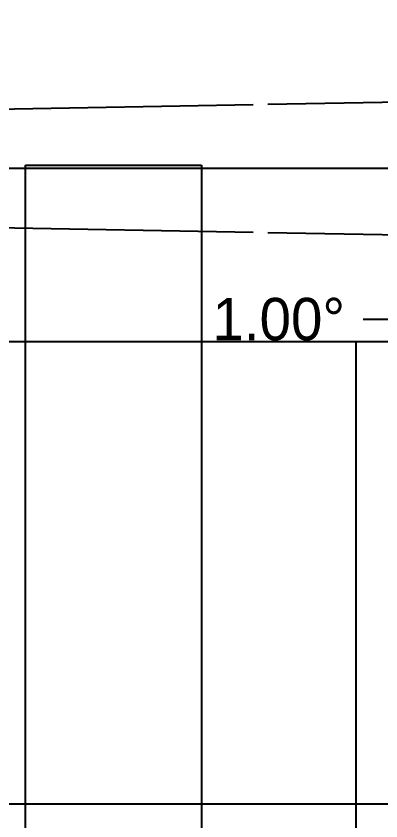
# Model space of a CAD drawing. Header units: inches. Extents: x -116 to 250, y -285 to 80.
# Drawn here: x 16.98 to 18.535, y -186.022 to -182.596 of the extents above; entities that cross this region are included whole.
import ezdxf

# ---------------------------------------------------------------- set-up
doc = ezdxf.new("R2010")
doc.units = ezdxf.units.IN
doc.header["$MEASUREMENT"] = 0
doc.layers.add('trajectories', color=3, linetype='Continuous')
doc.dimstyles.get("Standard").update_dxf_attribs({"dimtxt": 0.18, "dimasz": 0.18, "dimexe": 0.18, "dimexo": 0.0625, "dimgap": 0.09, "dimtad": 0, "dimtih": 1, "dimtoh": 1, "dimdec": 4, "dimzin": 0, "dimdsep": 46, "dimtxsty": 'Standard', "dimcen": 0.09, "dimadec": 0, "dimazin": 0, "dimtfac": 1, "dimtdec": 4, "dimtofl": 0, "dimtmove": 0, "dimatfit": 3, "dimfxl": 1, "dimtolj": 1, "dimtzin": 0, "dimarcsym": 0})

# ---------------------------------------------------------------- blocks, each defined once
blk = doc.blocks.new('*D63')
at = {"layer": 'Defpoints', "color": 0, "transparency": 16777216}
for p in [(17.9907, -182.9726), (18.9367, -183.0522), (2.4291, -183.2443), (2.4291, -183.2443), (11.4651, -183.2443)]:
    blk.add_point(p, dxfattribs=at)
at = {"layer": 'trajectories', "color": 0, "lineweight": -2, "transparency": 16777216}
for p, q in [((18.0531, -182.9715), (19.1153, -182.953)), ((11.5276, -183.2443), (19.1178, -183.2443)), ((18.9339, -183.6042), (19.1139, -183.6042))]:
    blk.add_line(p, q, dxfattribs=at)
for start, end in [(1.62472, 2.24943), (358.75055, 360), (358.75057, 359.37528)]:
    blk.add_arc((2.4291, -183.2443), 16.5087, start, end, dxfattribs=at)
at = {"layer": 'trajectories', "color": 0, "transparency": 16777216}
for points in [[(18.9612, -182.7755), (18.9012, -182.7769), (18.9353, -182.9561)], [(18.9069, -183.4241), (18.9669, -183.4244), (18.9378, -183.2443)]]:
    blk.add_solid(points, dxfattribs=at)
at = {"layer": 'trajectories', "color": 0, "transparency": 16777216, "insert": (19.4739, -183.6042), "char_height": 0.18, "attachment_point": 5}
blk.add_mtext('\\A1;1.00°', dxfattribs=at)
blk = doc.blocks.new('*D64')
at = {"layer": 'Defpoints', "color": 0, "transparency": 16777216}
for p in [(2.4291, -183.2443), (2.4291, -183.2443), (11.4651, -183.2443), (18.6518, -183.3386), (17.9907, -183.5159)]:
    blk.add_point(p, dxfattribs=at)
at = {"layer": 'trajectories', "color": 0, "lineweight": -2, "transparency": 16777216}
for p, q in [((11.5276, -183.2443), (18.832, -183.2443)), ((18.0531, -183.517), (18.8295, -183.5305)), ((18.6393, -183.8872), (18.4593, -183.8872))]:
    blk.add_line(p, q, dxfattribs=at)
for start, end in [(0.63572, 1.27145), (357.72854, 359), (357.72855, 358.36428)]:
    blk.add_arc((2.4291, -183.2443), 16.2229, start, end, dxfattribs=at)
at = {"layer": 'trajectories', "color": 0, "transparency": 16777216}
for points in [[(18.681, -183.0641), (18.621, -183.0644), (18.652, -183.2443)], [(18.6154, -183.7066), (18.6754, -183.708), (18.6496, -183.5274)]]:
    blk.add_solid(points, dxfattribs=at)
at = {"layer": 'trajectories', "color": 0, "transparency": 16777216, "insert": (18.0993, -183.8872), "char_height": 0.18, "attachment_point": 5}
blk.add_mtext('\\A1;1.00°', dxfattribs=at)
blk = doc.blocks.new('*D110')
at = {"layer": 'Defpoints', "color": 0, "transparency": 16777216}
for p in [(13.926, -185.9498), (19.0805, -185.9498), (14.0228, -186.5123)]:
    blk.add_point(p, dxfattribs=at)
at = {"layer": 'trajectories', "color": 0, "lineweight": -2, "transparency": 16777216}
for p, q in [((19.0805, -185.9498), (19.0805, -185.7698)), ((19.0805, -185.7698), (19.2605, -185.7698)), ((13.9885, -185.9498), (19.2605, -185.9498)), ((19.0805, -186.3323), (19.0805, -186.1298)), ((14.0853, -186.5123), (19.2605, -186.5123))]:
    blk.add_line(p, q, dxfattribs=at)
at = {"layer": 'trajectories', "color": 0, "transparency": 16777216}
for points in [[(19.0505, -186.1298), (19.1105, -186.1298), (19.0805, -185.9498)], [(19.0505, -186.3323), (19.1105, -186.3323), (19.0805, -186.5123)]]:
    blk.add_solid(points, dxfattribs=at)
at = {"layer": 'trajectories', "color": 0, "transparency": 16777216, "insert": (19.7855, -185.7698), "char_height": 0.18, "attachment_point": 5}
blk.add_mtext('\\A1;0.5625', dxfattribs=at)

msp = doc.modelspace()

# ---------------------------------------------------------------- linework, layer by layer
at = {"layer": 'trajectories'}
for p, q in [((2.4291, -183.24426), (17.99066, -182.97263)), ((2.4291, -183.24426), (17.99066, -183.51589)), ((17.01996, -186.13726), (17.01996, -183.23125)), ((17.01996, -183.23125), (17.76996, -183.23125)), ((13.82322, -183.98125), (21.8473, -183.98125)), ((18.4291, -189.31425), (18.4291, -183.98125))]:
    msp.add_line(p, q, dxfattribs=at)
msp.add_lwpolyline([(17.76996, -183.23125), (17.76996, -187.25175), (16.64784, -187.25175)], dxfattribs=at)

# ---------------------------------------------------------------- dimensions: what is measured, and where the dimension line sits
for base, line1, line2, picture, middle in [((18.93672, -183.05217), ((2.4291, -183.24426), (17.99066, -182.97263)), ((2.4291, -183.24426), (11.46511, -183.24426)), '*D63', (19.47392, -183.60424)), ((18.65177, -183.33864), ((2.4291, -183.24426), (11.46511, -183.24426)), ((2.4291, -183.24426), (17.99066, -183.51589)), '*D64', (18.0993, -183.88724))]:
    dim = msp.add_angular_dim_2l(base=base, line1=line1, line2=line2, dimstyle='Standard', override={"dimadec": 2}, dxfattribs=at)
    dim.commit()
    dim.dimension.update_dxf_attribs({"geometry": picture, "text_midpoint": middle})
dim = msp.add_linear_dim(base=(19.08052, -185.94976), p1=(14.0228, -186.51226), p2=(13.92596, -185.94976), angle=90, dimstyle='Standard', dxfattribs=at)
dim.commit()
dim.dimension.update_dxf_attribs({"geometry": '*D110', "text_midpoint": (19.78552, -185.76976)})

doc.saveas('drawing.dxf')
